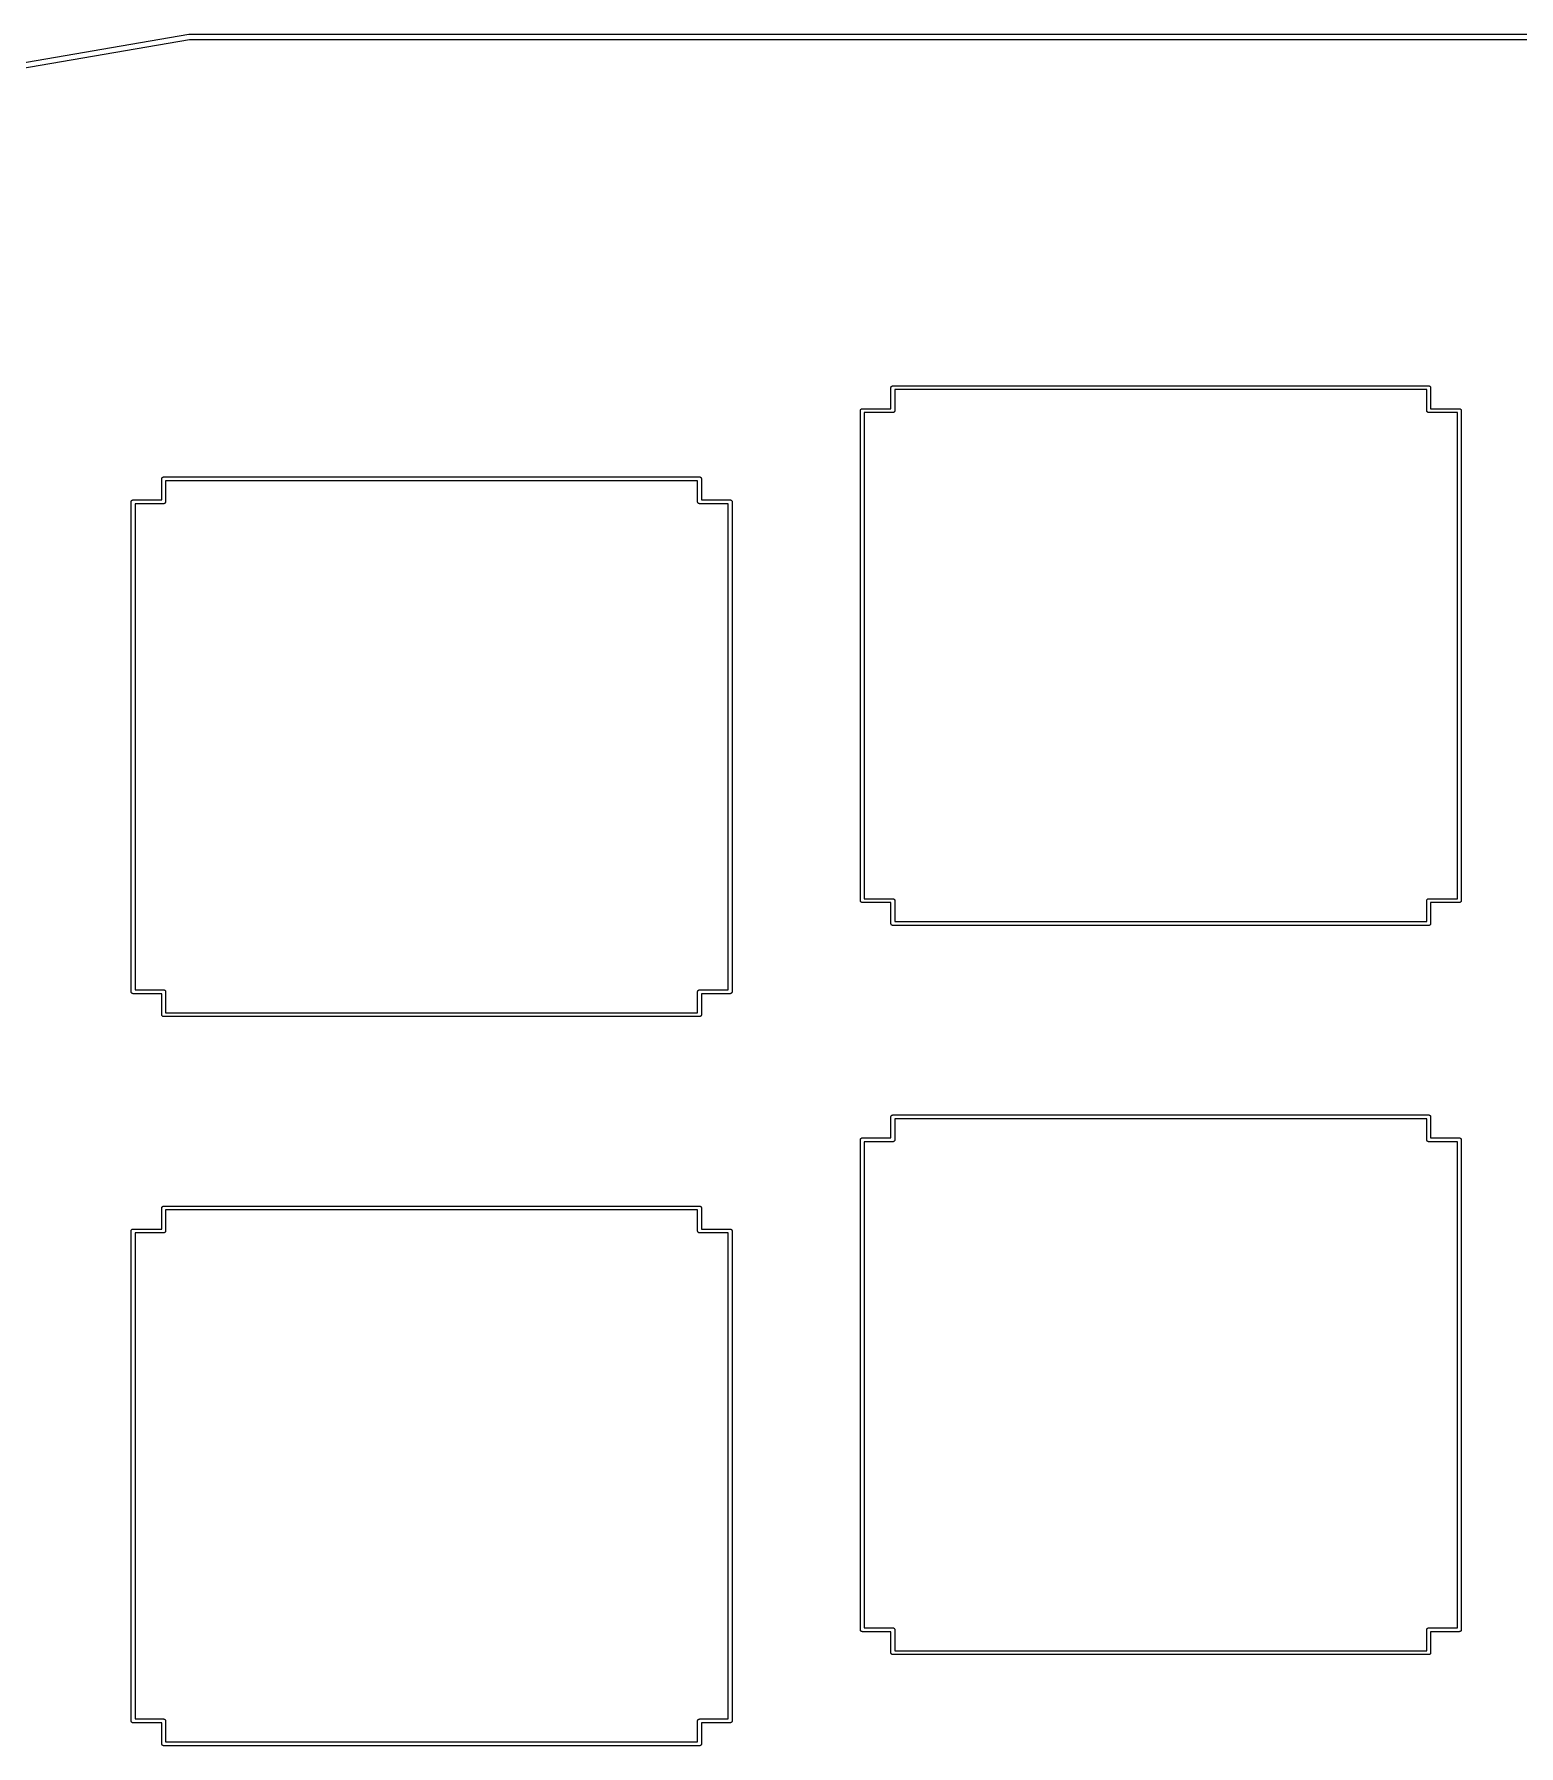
# Model space of a CAD drawing. Extents: x 69 to 219, y -146 to -41.
# Drawn here: x 112.15 to 150.94, y -85.28 to -40.56 of the extents above; entities that cross this region are included whole.
import ezdxf

# ---------------------------------------------------------------- set-up
doc = ezdxf.new("R2010")
doc.units = 0
doc.header["$MEASUREMENT"] = 0
doc.layers.add('BLACK', color=7, linetype='CONTINUOUS')

msp = doc.modelspace()

# ---------------------------------------------------------------- linework, layer by layer
at = {"layer": 'Black'}
for p, q in [((71.7423, -48.1861), (116.192, -40.5661)), ((116.192, -40.5661), (116.199, -40.5661)), ((116.199, -40.5661), (116.205, -40.565)), ((116.205, -40.565), (210.82, -40.565)), ((116.211, -40.715), (71.7786, -48.332)), ((210.813, -40.715), (116.211, -40.715)), ((134.537, -49.8004), (134.538, -49.7961)), ((134.537, -50.3498), (134.537, -49.8004)), ((134.538, -49.7917), (134.539, -49.7876)), ((134.538, -49.7961), (134.538, -49.7917)), ((134.539, -49.7876), (134.54, -49.7833)), ((134.54, -49.7833), (134.542, -49.7795)), ((134.542, -49.7795), (134.544, -49.7754)), ((134.544, -49.7754), (134.546, -49.772)), ((134.546, -49.772), (134.549, -49.7682)), ((134.549, -49.7682), (134.552, -49.7654)), ((134.552, -49.7654), (134.555, -49.7621)), ((134.555, -49.7621), (134.559, -49.7599)), ((134.559, -49.7599), (134.562, -49.7571)), ((134.562, -49.7571), (134.566, -49.7556)), ((134.566, -49.7556), (134.57, -49.7534)), ((134.57, -49.7534), (134.574, -49.7526)), ((134.574, -49.7526), (134.578, -49.7511)), ((134.578, -49.7511), (134.583, -49.7511)), ((134.583, -49.7511), (134.587, -49.7504)), ((134.587, -49.7504), (148.586, -49.7504)), ((134.637, -49.8504), (134.637, -50.3998)), ((148.536, -49.8504), (134.637, -49.8504)), ((148.536, -50.3998), (148.536, -49.8504)), ((148.586, -49.7504), (148.591, -49.7511)), ((148.591, -49.7511), (148.595, -49.7511)), ((148.595, -49.7511), (148.599, -49.7526)), ((148.599, -49.7526), (148.603, -49.7534)), ((148.603, -49.7534), (148.607, -49.7556)), ((148.607, -49.7556), (148.611, -49.7571)), ((148.611, -49.7571), (148.615, -49.7599)), ((148.615, -49.7599), (148.618, -49.7621)), ((148.618, -49.7621), (148.621, -49.7654)), ((148.621, -49.7654), (148.625, -49.7682)), ((148.625, -49.7682), (148.627, -49.772)), ((148.627, -49.772), (148.63, -49.7754)), ((148.63, -49.7754), (148.631, -49.7795)), ((148.631, -49.7795), (148.633, -49.7833)), ((148.633, -49.7833), (148.634, -49.7876)), ((148.634, -49.7876), (148.636, -49.7917)), ((148.636, -49.7917), (148.636, -49.7961)), ((148.636, -49.7961), (148.636, -49.8004)), ((148.636, -49.8004), (148.636, -50.3498)), ((133.738, -50.3911), (133.74, -50.387)), ((133.738, -50.3955), (133.738, -50.3911)), ((133.738, -50.3998), (133.738, -50.3955)), ((133.738, -63.2003), (133.738, -50.3998)), ((133.74, -50.387), (133.741, -50.3827)), ((133.741, -50.3827), (133.743, -50.3789)), ((133.743, -50.3789), (133.744, -50.3748)), ((133.744, -50.3748), (133.747, -50.3714)), ((133.747, -50.3714), (133.749, -50.3676)), ((133.749, -50.3676), (133.753, -50.3648)), ((133.753, -50.3648), (133.755, -50.3615)), ((133.755, -50.3615), (133.759, -50.3593)), ((133.759, -50.3593), (133.763, -50.3565)), ((133.763, -50.3565), (133.767, -50.355)), ((133.767, -50.355), (133.77, -50.3528)), ((133.77, -50.3528), (133.775, -50.352)), ((133.775, -50.352), (133.779, -50.3505)), ((133.779, -50.3505), (133.783, -50.3505)), ((133.783, -50.3505), (133.788, -50.3498)), ((133.788, -50.3498), (134.537, -50.3498)), ((134.587, -50.4498), (133.838, -50.4498)), ((133.838, -50.4498), (133.838, -63.1503)), ((134.591, -50.449), (134.587, -50.4498)), ((134.596, -50.449), (134.591, -50.449)), ((134.6, -50.4475), (134.596, -50.449)), ((134.604, -50.4468), (134.6, -50.4475)), ((134.608, -50.4446), (134.604, -50.4468)), ((134.612, -50.4431), (134.608, -50.4446)), ((134.615, -50.4403), (134.612, -50.4431)), ((134.619, -50.4381), (134.615, -50.4403)), ((134.622, -50.4347), (134.619, -50.4381)), ((134.625, -50.4319), (134.622, -50.4347)), ((134.627, -50.4281), (134.625, -50.4319)), ((134.63, -50.4248), (134.627, -50.4281)), ((134.632, -50.4207), (134.63, -50.4248)), ((134.634, -50.4169), (134.632, -50.4207)), ((134.635, -50.4126), (134.634, -50.4169)), ((134.636, -50.4085), (134.635, -50.4126)), ((134.637, -50.3998), (134.636, -50.4041)), ((134.636, -50.4041), (134.636, -50.4085)), ((148.537, -50.4041), (148.536, -50.3998)), ((148.537, -50.4085), (148.537, -50.4041)), ((148.539, -50.4126), (148.537, -50.4085)), ((148.539, -50.4169), (148.539, -50.4126)), ((148.541, -50.4207), (148.539, -50.4169)), ((148.543, -50.4248), (148.541, -50.4207)), ((148.546, -50.4281), (148.543, -50.4248)), ((148.548, -50.4319), (148.546, -50.4281)), ((148.551, -50.4347), (148.548, -50.4319)), ((148.554, -50.4381), (148.551, -50.4347)), ((148.558, -50.4403), (148.554, -50.4381)), ((148.561, -50.4431), (148.558, -50.4403)), ((148.565, -50.4446), (148.561, -50.4431)), ((148.569, -50.4468), (148.565, -50.4446)), ((148.573, -50.4475), (148.569, -50.4468)), ((148.578, -50.449), (148.573, -50.4475)), ((148.582, -50.449), (148.578, -50.449)), ((148.586, -50.4498), (148.582, -50.449)), ((149.337, -50.4498), (148.586, -50.4498)), ((148.636, -50.3498), (149.387, -50.3498)), ((149.337, -63.1503), (149.337, -50.4498)), ((149.387, -50.3498), (149.391, -50.3505)), ((149.391, -50.3505), (149.396, -50.3505)), ((149.396, -50.3505), (149.4, -50.352)), ((149.4, -50.352), (149.404, -50.3528)), ((149.404, -50.3528), (149.408, -50.355)), ((149.408, -50.355), (149.412, -50.3565)), ((149.412, -50.3565), (149.415, -50.3593)), ((149.415, -50.3593), (149.419, -50.3615)), ((149.419, -50.3615), (149.422, -50.3648)), ((149.422, -50.3648), (149.425, -50.3676)), ((149.425, -50.3676), (149.428, -50.3714)), ((149.428, -50.3714), (149.43, -50.3748)), ((149.43, -50.3748), (149.432, -50.3789)), ((149.432, -50.3789), (149.434, -50.3827)), ((149.434, -50.3827), (149.435, -50.387)), ((149.435, -50.387), (149.436, -50.3911)), ((149.436, -50.3911), (149.436, -50.3955)), ((149.436, -50.3955), (149.437, -50.3998)), ((149.437, -50.3998), (149.437, -63.2003)), ((115.487, -52.1817), (115.488, -52.1774)), ((115.487, -52.731), (115.487, -52.1817)), ((115.488, -52.173), (115.489, -52.1689)), ((115.488, -52.1774), (115.488, -52.173)), ((115.489, -52.1689), (115.49, -52.1646)), ((115.49, -52.1646), (115.492, -52.1608)), ((115.492, -52.1608), (115.494, -52.1567)), ((115.494, -52.1567), (115.496, -52.1533)), ((115.496, -52.1533), (115.499, -52.1495)), ((115.499, -52.1495), (115.502, -52.1467)), ((115.502, -52.1467), (115.505, -52.1434)), ((115.505, -52.1434), (115.509, -52.1412)), ((115.509, -52.1412), (115.512, -52.1384)), ((115.512, -52.1384), (115.516, -52.1369)), ((115.516, -52.1369), (115.52, -52.1347)), ((115.52, -52.1347), (115.524, -52.1339)), ((115.524, -52.1339), (115.528, -52.1324)), ((115.528, -52.1324), (115.533, -52.1324)), ((115.533, -52.1324), (115.537, -52.1317)), ((115.537, -52.1317), (129.536, -52.1317)), ((115.587, -52.2317), (115.587, -52.781)), ((129.486, -52.2317), (115.587, -52.2317)), ((129.486, -52.781), (129.486, -52.2317)), ((129.536, -52.1317), (129.541, -52.1324)), ((129.541, -52.1324), (129.545, -52.1324)), ((129.545, -52.1324), (129.549, -52.1339)), ((129.549, -52.1339), (129.553, -52.1347)), ((129.553, -52.1347), (129.557, -52.1369)), ((129.557, -52.1369), (129.561, -52.1384)), ((129.561, -52.1384), (129.565, -52.1412)), ((129.565, -52.1412), (129.568, -52.1434)), ((129.568, -52.1434), (129.571, -52.1467)), ((129.571, -52.1467), (129.575, -52.1495)), ((129.575, -52.1495), (129.577, -52.1533)), ((129.577, -52.1533), (129.58, -52.1567)), ((129.58, -52.1567), (129.581, -52.1608)), ((129.581, -52.1608), (129.583, -52.1646)), ((129.583, -52.1646), (129.584, -52.1689)), ((129.584, -52.1689), (129.586, -52.173)), ((129.586, -52.173), (129.586, -52.1774)), ((129.586, -52.1774), (129.586, -52.1817)), ((129.586, -52.1817), (129.586, -52.731)), ((114.69, -52.7682), (114.691, -52.7639)), ((114.691, -52.7639), (114.693, -52.7601)), ((114.693, -52.7601), (114.694, -52.756)), ((114.694, -52.756), (114.697, -52.7526)), ((114.697, -52.7526), (114.699, -52.7488)), ((114.699, -52.7488), (114.703, -52.746)), ((114.703, -52.746), (114.705, -52.7427)), ((114.705, -52.7427), (114.709, -52.7405)), ((114.709, -52.7405), (114.713, -52.7377)), ((114.713, -52.7377), (114.717, -52.7362)), ((114.717, -52.7362), (114.72, -52.734)), ((114.72, -52.734), (114.725, -52.7332)), ((114.725, -52.7332), (114.729, -52.7317)), ((114.729, -52.7317), (114.733, -52.7317)), ((114.733, -52.7317), (114.738, -52.731)), ((114.738, -52.731), (115.487, -52.731)), ((129.586, -52.731), (130.337, -52.731)), ((130.337, -52.731), (130.341, -52.7317)), ((130.341, -52.7317), (130.346, -52.7317)), ((130.346, -52.7317), (130.35, -52.7332)), ((130.35, -52.7332), (130.354, -52.734)), ((130.354, -52.734), (130.358, -52.7362)), ((130.358, -52.7362), (130.362, -52.7377)), ((130.362, -52.7377), (130.365, -52.7405)), ((130.365, -52.7405), (130.369, -52.7427)), ((130.369, -52.7427), (130.372, -52.746)), ((130.372, -52.746), (130.375, -52.7488)), ((130.375, -52.7488), (130.378, -52.7526)), ((130.378, -52.7526), (130.38, -52.756)), ((130.38, -52.756), (130.382, -52.7601)), ((130.382, -52.7601), (130.384, -52.7639)), ((130.384, -52.7639), (130.385, -52.7682)), ((114.688, -52.7723), (114.69, -52.7682)), ((114.688, -52.7767), (114.688, -52.7723)), ((114.688, -52.781), (114.688, -52.7767)), ((114.688, -65.5816), (114.688, -52.781)), ((115.537, -52.831), (114.788, -52.831)), ((114.788, -52.831), (114.788, -65.5316)), ((115.541, -52.8302), (115.537, -52.831)), ((115.546, -52.8302), (115.541, -52.8302)), ((115.55, -52.8287), (115.546, -52.8302)), ((115.554, -52.828), (115.55, -52.8287)), ((115.558, -52.8258), (115.554, -52.828)), ((115.562, -52.8243), (115.558, -52.8258)), ((115.565, -52.8215), (115.562, -52.8243)), ((115.569, -52.8193), (115.565, -52.8215)), ((115.572, -52.8159), (115.569, -52.8193)), ((115.575, -52.8131), (115.572, -52.8159)), ((115.577, -52.8093), (115.575, -52.8131)), ((115.58, -52.806), (115.577, -52.8093)), ((115.582, -52.8019), (115.58, -52.806)), ((115.584, -52.7981), (115.582, -52.8019)), ((115.585, -52.7938), (115.584, -52.7981)), ((115.586, -52.7897), (115.585, -52.7938)), ((115.587, -52.781), (115.586, -52.7853)), ((115.586, -52.7853), (115.586, -52.7897)), ((129.487, -52.7853), (129.486, -52.781)), ((129.487, -52.7897), (129.487, -52.7853)), ((129.489, -52.7938), (129.487, -52.7897)), ((129.489, -52.7981), (129.489, -52.7938)), ((129.491, -52.8019), (129.489, -52.7981)), ((129.493, -52.806), (129.491, -52.8019)), ((129.496, -52.8093), (129.493, -52.806)), ((129.498, -52.8131), (129.496, -52.8093)), ((129.501, -52.8159), (129.498, -52.8131)), ((129.504, -52.8193), (129.501, -52.8159)), ((129.508, -52.8215), (129.504, -52.8193)), ((129.511, -52.8243), (129.508, -52.8215)), ((129.515, -52.8258), (129.511, -52.8243)), ((129.519, -52.828), (129.515, -52.8258)), ((129.523, -52.8287), (129.519, -52.828)), ((129.528, -52.8302), (129.523, -52.8287)), ((129.532, -52.8302), (129.528, -52.8302)), ((129.536, -52.831), (129.532, -52.8302)), ((130.287, -52.831), (129.536, -52.831)), ((130.287, -65.5316), (130.287, -52.831)), ((130.385, -52.7682), (130.386, -52.7723)), ((130.386, -52.7723), (130.386, -52.7767)), ((130.386, -52.7767), (130.387, -52.781)), ((130.387, -52.781), (130.387, -65.5816)), ((133.738, -63.2046), (133.738, -63.2003)), ((133.738, -63.209), (133.738, -63.2046)), ((133.74, -63.2131), (133.738, -63.209)), ((133.741, -63.2174), (133.74, -63.2131)), ((133.743, -63.2212), (133.741, -63.2174)), ((133.744, -63.2253), (133.743, -63.2212)), ((133.747, -63.2286), (133.744, -63.2253)), ((133.749, -63.2324), (133.747, -63.2286)), ((133.753, -63.2352), (133.749, -63.2324)), ((133.755, -63.2386), (133.753, -63.2352)), ((133.759, -63.2408), (133.755, -63.2386)), ((133.763, -63.2436), (133.759, -63.2408)), ((133.767, -63.2451), (133.763, -63.2436)), ((133.77, -63.2473), (133.767, -63.2451)), ((133.775, -63.248), (133.77, -63.2473)), ((133.779, -63.2495), (133.775, -63.248)), ((133.783, -63.2495), (133.779, -63.2495)), ((133.788, -63.2503), (133.783, -63.2495)), ((134.537, -63.2503), (133.788, -63.2503)), ((133.838, -63.1503), (134.587, -63.1503)), ((134.537, -63.8001), (134.537, -63.2503)), ((134.587, -63.1503), (134.591, -63.151)), ((134.591, -63.151), (134.596, -63.151)), ((134.596, -63.151), (134.6, -63.1525)), ((134.6, -63.1525), (134.604, -63.1533)), ((134.604, -63.1533), (134.608, -63.1555)), ((134.608, -63.1555), (134.612, -63.157)), ((134.612, -63.157), (134.615, -63.1598)), ((134.615, -63.1598), (134.619, -63.162)), ((134.619, -63.162), (134.622, -63.1653)), ((134.622, -63.1653), (134.625, -63.1681)), ((134.625, -63.1681), (134.627, -63.1719)), ((134.627, -63.1719), (134.63, -63.1753)), ((134.63, -63.1753), (134.632, -63.1794)), ((134.632, -63.1794), (134.634, -63.1832)), ((134.634, -63.1832), (134.635, -63.1875)), ((134.635, -63.1875), (134.636, -63.1916)), ((134.636, -63.1916), (134.636, -63.196)), ((134.636, -63.196), (134.637, -63.2003)), ((134.637, -63.2003), (134.637, -63.7501)), ((148.536, -63.2003), (148.537, -63.196)), ((148.536, -63.7501), (148.536, -63.2003)), ((148.537, -63.1916), (148.539, -63.1875)), ((148.537, -63.196), (148.537, -63.1916)), ((148.539, -63.1832), (148.541, -63.1794)), ((148.539, -63.1875), (148.539, -63.1832)), ((148.541, -63.1794), (148.543, -63.1753)), ((148.543, -63.1753), (148.546, -63.1719)), ((148.546, -63.1719), (148.548, -63.1681)), ((148.548, -63.1681), (148.551, -63.1653)), ((148.551, -63.1653), (148.554, -63.162)), ((148.554, -63.162), (148.558, -63.1598)), ((148.558, -63.1598), (148.561, -63.157)), ((148.561, -63.157), (148.565, -63.1555)), ((148.565, -63.1555), (148.569, -63.1533)), ((148.569, -63.1533), (148.573, -63.1525)), ((148.573, -63.1525), (148.578, -63.151)), ((148.578, -63.151), (148.582, -63.151)), ((148.582, -63.151), (148.586, -63.1503)), ((148.586, -63.1503), (149.337, -63.1503)), ((149.387, -63.2503), (148.636, -63.2503)), ((148.636, -63.2503), (148.636, -63.8001)), ((149.391, -63.2495), (149.387, -63.2503)), ((149.396, -63.2495), (149.391, -63.2495)), ((149.4, -63.248), (149.396, -63.2495)), ((149.404, -63.2473), (149.4, -63.248)), ((149.408, -63.2451), (149.404, -63.2473)), ((149.412, -63.2436), (149.408, -63.2451)), ((149.415, -63.2408), (149.412, -63.2436)), ((149.419, -63.2386), (149.415, -63.2408)), ((149.422, -63.2352), (149.419, -63.2386)), ((149.425, -63.2324), (149.422, -63.2352)), ((149.428, -63.2286), (149.425, -63.2324)), ((149.43, -63.2253), (149.428, -63.2286)), ((149.432, -63.2212), (149.43, -63.2253)), ((149.434, -63.2174), (149.432, -63.2212)), ((149.435, -63.2131), (149.434, -63.2174)), ((149.436, -63.209), (149.435, -63.2131)), ((149.437, -63.2003), (149.436, -63.2046)), ((149.436, -63.2046), (149.436, -63.209)), ((134.538, -63.8044), (134.537, -63.8001)), ((134.538, -63.8088), (134.538, -63.8044)), ((134.539, -63.8129), (134.538, -63.8088)), ((134.54, -63.8172), (134.539, -63.8129)), ((134.542, -63.821), (134.54, -63.8172)), ((134.544, -63.8251), (134.542, -63.821)), ((134.546, -63.8284), (134.544, -63.8251)), ((134.549, -63.8322), (134.546, -63.8284)), ((134.552, -63.835), (134.549, -63.8322)), ((134.555, -63.8384), (134.552, -63.835)), ((134.559, -63.8406), (134.555, -63.8384)), ((134.562, -63.8434), (134.559, -63.8406)), ((134.566, -63.8449), (134.562, -63.8434)), ((134.57, -63.8471), (134.566, -63.8449)), ((134.574, -63.8478), (134.57, -63.8471)), ((134.578, -63.8493), (134.574, -63.8478)), ((134.583, -63.8493), (134.578, -63.8493)), ((134.587, -63.8501), (134.583, -63.8493)), ((148.586, -63.8501), (134.587, -63.8501)), ((134.637, -63.7501), (148.536, -63.7501)), ((148.591, -63.8493), (148.586, -63.8501)), ((148.595, -63.8493), (148.591, -63.8493)), ((148.599, -63.8478), (148.595, -63.8493)), ((148.603, -63.8471), (148.599, -63.8478)), ((148.607, -63.8449), (148.603, -63.8471)), ((148.611, -63.8434), (148.607, -63.8449)), ((148.615, -63.8406), (148.611, -63.8434)), ((148.618, -63.8384), (148.615, -63.8406)), ((148.621, -63.835), (148.618, -63.8384)), ((148.625, -63.8322), (148.621, -63.835)), ((148.627, -63.8284), (148.625, -63.8322)), ((148.63, -63.8251), (148.627, -63.8284)), ((148.631, -63.821), (148.63, -63.8251)), ((148.633, -63.8172), (148.631, -63.821)), ((148.634, -63.8129), (148.633, -63.8172)), ((148.636, -63.8088), (148.634, -63.8129)), ((148.636, -63.8001), (148.636, -63.8044)), ((148.636, -63.8044), (148.636, -63.8088)), ((114.688, -65.5859), (114.688, -65.5816)), ((114.688, -65.5903), (114.688, -65.5859)), ((114.69, -65.5944), (114.688, -65.5903)), ((114.691, -65.5987), (114.69, -65.5944)), ((114.693, -65.6025), (114.691, -65.5987)), ((114.694, -65.6066), (114.693, -65.6025)), ((114.697, -65.6099), (114.694, -65.6066)), ((114.699, -65.6137), (114.697, -65.6099)), ((114.703, -65.6165), (114.699, -65.6137)), ((114.705, -65.6199), (114.703, -65.6165)), ((114.709, -65.6221), (114.705, -65.6199)), ((114.713, -65.6249), (114.709, -65.6221)), ((114.717, -65.6264), (114.713, -65.6249)), ((114.72, -65.6286), (114.717, -65.6264)), ((114.725, -65.6293), (114.72, -65.6286)), ((114.729, -65.6308), (114.725, -65.6293)), ((114.733, -65.6308), (114.729, -65.6308)), ((114.738, -65.6316), (114.733, -65.6308)), ((115.487, -65.6316), (114.738, -65.6316)), ((114.788, -65.5316), (115.537, -65.5316)), ((115.487, -66.1813), (115.487, -65.6316)), ((115.537, -65.5316), (115.541, -65.5323)), ((115.541, -65.5323), (115.546, -65.5323)), ((115.546, -65.5323), (115.55, -65.5338)), ((115.55, -65.5338), (115.554, -65.5346)), ((115.554, -65.5346), (115.558, -65.5368)), ((115.558, -65.5368), (115.562, -65.5383)), ((115.562, -65.5383), (115.565, -65.5411)), ((115.565, -65.5411), (115.569, -65.5433)), ((115.569, -65.5433), (115.572, -65.5466)), ((115.572, -65.5466), (115.575, -65.5494)), ((115.575, -65.5494), (115.577, -65.5532)), ((115.577, -65.5532), (115.58, -65.5566)), ((115.58, -65.5566), (115.582, -65.5607)), ((115.582, -65.5607), (115.584, -65.5645)), ((115.584, -65.5645), (115.585, -65.5688)), ((115.585, -65.5688), (115.586, -65.5729)), ((115.586, -65.5729), (115.586, -65.5773)), ((115.586, -65.5773), (115.587, -65.5816)), ((115.587, -65.5816), (115.587, -66.1313)), ((129.486, -65.5816), (129.487, -65.5773)), ((129.486, -66.1313), (129.486, -65.5816)), ((129.487, -65.5729), (129.489, -65.5688)), ((129.487, -65.5773), (129.487, -65.5729)), ((129.489, -65.5645), (129.491, -65.5607)), ((129.489, -65.5688), (129.489, -65.5645)), ((129.491, -65.5607), (129.493, -65.5566)), ((129.493, -65.5566), (129.496, -65.5532)), ((129.496, -65.5532), (129.498, -65.5494)), ((129.498, -65.5494), (129.501, -65.5466)), ((129.501, -65.5466), (129.504, -65.5433)), ((129.504, -65.5433), (129.508, -65.5411)), ((129.508, -65.5411), (129.511, -65.5383)), ((129.511, -65.5383), (129.515, -65.5368)), ((129.515, -65.5368), (129.519, -65.5346)), ((129.519, -65.5346), (129.523, -65.5338)), ((129.523, -65.5338), (129.528, -65.5323)), ((129.528, -65.5323), (129.532, -65.5323)), ((129.532, -65.5323), (129.536, -65.5316)), ((129.536, -65.5316), (130.287, -65.5316)), ((130.337, -65.6316), (129.586, -65.6316)), ((129.586, -65.6316), (129.586, -66.1813)), ((130.341, -65.6308), (130.337, -65.6316)), ((130.346, -65.6308), (130.341, -65.6308)), ((130.35, -65.6293), (130.346, -65.6308)), ((130.354, -65.6286), (130.35, -65.6293)), ((130.358, -65.6264), (130.354, -65.6286)), ((130.362, -65.6249), (130.358, -65.6264)), ((130.365, -65.6221), (130.362, -65.6249)), ((130.369, -65.6199), (130.365, -65.6221)), ((130.372, -65.6165), (130.369, -65.6199)), ((130.375, -65.6137), (130.372, -65.6165)), ((130.378, -65.6099), (130.375, -65.6137)), ((130.38, -65.6066), (130.378, -65.6099)), ((130.382, -65.6025), (130.38, -65.6066)), ((130.384, -65.5987), (130.382, -65.6025)), ((130.385, -65.5944), (130.384, -65.5987)), ((130.386, -65.5903), (130.385, -65.5944)), ((130.387, -65.5816), (130.386, -65.5859)), ((130.386, -65.5859), (130.386, -65.5903)), ((115.587, -66.1313), (129.486, -66.1313)), ((115.488, -66.1856), (115.487, -66.1813)), ((115.488, -66.19), (115.488, -66.1856)), ((115.489, -66.1941), (115.488, -66.19)), ((115.49, -66.1984), (115.489, -66.1941)), ((115.492, -66.2022), (115.49, -66.1984)), ((115.494, -66.2063), (115.492, -66.2022)), ((115.496, -66.2096), (115.494, -66.2063)), ((115.499, -66.2134), (115.496, -66.2096)), ((115.502, -66.2162), (115.499, -66.2134)), ((115.505, -66.2196), (115.502, -66.2162)), ((115.509, -66.2218), (115.505, -66.2196)), ((115.512, -66.2246), (115.509, -66.2218)), ((115.516, -66.2261), (115.512, -66.2246)), ((115.52, -66.2283), (115.516, -66.2261)), ((115.524, -66.229), (115.52, -66.2283)), ((115.528, -66.2305), (115.524, -66.229)), ((115.533, -66.2305), (115.528, -66.2305)), ((115.537, -66.2313), (115.533, -66.2305)), ((129.536, -66.2313), (115.537, -66.2313)), ((129.541, -66.2305), (129.536, -66.2313)), ((129.545, -66.2305), (129.541, -66.2305)), ((129.549, -66.229), (129.545, -66.2305)), ((129.553, -66.2283), (129.549, -66.229)), ((129.557, -66.2261), (129.553, -66.2283)), ((129.561, -66.2246), (129.557, -66.2261)), ((129.565, -66.2218), (129.561, -66.2246)), ((129.568, -66.2196), (129.565, -66.2218)), ((129.571, -66.2162), (129.568, -66.2196)), ((129.575, -66.2134), (129.571, -66.2162)), ((129.577, -66.2096), (129.575, -66.2134)), ((129.58, -66.2063), (129.577, -66.2096)), ((129.581, -66.2022), (129.58, -66.2063)), ((129.583, -66.1984), (129.581, -66.2022)), ((129.584, -66.1941), (129.583, -66.1984)), ((129.586, -66.19), (129.584, -66.1941)), ((129.586, -66.1813), (129.586, -66.1856)), ((129.586, -66.1856), (129.586, -66.19)), ((134.537, -68.8504), (134.538, -68.8461)), ((134.537, -69.3998), (134.537, -68.8504)), ((134.538, -68.8417), (134.539, -68.8376)), ((134.538, -68.8461), (134.538, -68.8417)), ((134.539, -68.8376), (134.54, -68.8333)), ((134.54, -68.8333), (134.542, -68.8295)), ((134.542, -68.8295), (134.544, -68.8254)), ((134.544, -68.8254), (134.546, -68.822)), ((134.546, -68.822), (134.549, -68.8182)), ((134.549, -68.8182), (134.552, -68.8154)), ((134.552, -68.8154), (134.555, -68.8121)), ((134.555, -68.8121), (134.559, -68.8099)), ((134.559, -68.8099), (134.562, -68.8071)), ((134.562, -68.8071), (134.566, -68.8056)), ((134.566, -68.8056), (134.57, -68.8034)), ((134.57, -68.8034), (134.574, -68.8026)), ((134.574, -68.8026), (134.578, -68.8011)), ((134.578, -68.8011), (134.583, -68.8011)), ((134.583, -68.8011), (134.587, -68.8004)), ((134.587, -68.8004), (148.586, -68.8004)), ((148.586, -68.8004), (148.591, -68.8011)), ((148.591, -68.8011), (148.595, -68.8011)), ((148.595, -68.8011), (148.599, -68.8026)), ((148.599, -68.8026), (148.603, -68.8034)), ((148.603, -68.8034), (148.607, -68.8056)), ((148.607, -68.8056), (148.611, -68.8071)), ((148.611, -68.8071), (148.615, -68.8099)), ((148.615, -68.8099), (148.618, -68.8121)), ((148.618, -68.8121), (148.621, -68.8154)), ((148.621, -68.8154), (148.625, -68.8182)), ((148.625, -68.8182), (148.627, -68.822)), ((148.627, -68.822), (148.63, -68.8254)), ((148.63, -68.8254), (148.631, -68.8295)), ((148.631, -68.8295), (148.633, -68.8333)), ((148.633, -68.8333), (148.634, -68.8376)), ((148.634, -68.8376), (148.636, -68.8417)), ((148.636, -68.8417), (148.636, -68.8461)), ((148.636, -68.8461), (148.636, -68.8504)), ((148.636, -68.8504), (148.636, -69.3998)), ((134.637, -68.9004), (134.637, -69.4498)), ((148.536, -68.9004), (134.637, -68.9004)), ((148.536, -69.4498), (148.536, -68.9004)), ((133.738, -69.4411), (133.74, -69.437)), ((133.738, -69.4455), (133.738, -69.4411)), ((133.738, -69.4498), (133.738, -69.4455)), ((133.738, -82.2503), (133.738, -69.4498)), ((133.74, -69.437), (133.741, -69.4327)), ((133.741, -69.4327), (133.743, -69.4289)), ((133.743, -69.4289), (133.744, -69.4248)), ((133.744, -69.4248), (133.747, -69.4214)), ((133.747, -69.4214), (133.749, -69.4176)), ((133.749, -69.4176), (133.753, -69.4148)), ((133.753, -69.4148), (133.755, -69.4115)), ((133.755, -69.4115), (133.759, -69.4093)), ((133.759, -69.4093), (133.763, -69.4065)), ((133.763, -69.4065), (133.767, -69.405)), ((133.767, -69.405), (133.77, -69.4028)), ((133.77, -69.4028), (133.775, -69.402)), ((133.775, -69.402), (133.779, -69.4005)), ((133.779, -69.4005), (133.783, -69.4005)), ((133.783, -69.4005), (133.788, -69.3998)), ((133.788, -69.3998), (134.537, -69.3998)), ((134.587, -69.4998), (133.838, -69.4998)), ((133.838, -69.4998), (133.838, -82.2003)), ((134.591, -69.499), (134.587, -69.4998)), ((134.596, -69.499), (134.591, -69.499)), ((134.6, -69.4975), (134.596, -69.499)), ((134.604, -69.4968), (134.6, -69.4975)), ((134.608, -69.4946), (134.604, -69.4968)), ((134.612, -69.4931), (134.608, -69.4946)), ((134.615, -69.4903), (134.612, -69.4931)), ((134.619, -69.4881), (134.615, -69.4903)), ((134.622, -69.4847), (134.619, -69.4881)), ((134.625, -69.4819), (134.622, -69.4847)), ((134.627, -69.4781), (134.625, -69.4819)), ((134.63, -69.4748), (134.627, -69.4781)), ((134.632, -69.4707), (134.63, -69.4748)), ((134.634, -69.4669), (134.632, -69.4707)), ((134.635, -69.4626), (134.634, -69.4669)), ((134.636, -69.4585), (134.635, -69.4626)), ((134.637, -69.4498), (134.636, -69.4541)), ((134.636, -69.4541), (134.636, -69.4585)), ((148.537, -69.4541), (148.536, -69.4498)), ((148.537, -69.4585), (148.537, -69.4541)), ((148.539, -69.4626), (148.537, -69.4585)), ((148.539, -69.4669), (148.539, -69.4626)), ((148.541, -69.4707), (148.539, -69.4669)), ((148.543, -69.4748), (148.541, -69.4707)), ((148.546, -69.4781), (148.543, -69.4748)), ((148.548, -69.4819), (148.546, -69.4781)), ((148.551, -69.4847), (148.548, -69.4819)), ((148.554, -69.4881), (148.551, -69.4847)), ((148.558, -69.4903), (148.554, -69.4881)), ((148.561, -69.4931), (148.558, -69.4903)), ((148.565, -69.4946), (148.561, -69.4931)), ((148.569, -69.4968), (148.565, -69.4946)), ((148.573, -69.4975), (148.569, -69.4968)), ((148.578, -69.499), (148.573, -69.4975)), ((148.582, -69.499), (148.578, -69.499)), ((148.586, -69.4998), (148.582, -69.499)), ((149.337, -69.4998), (148.586, -69.4998)), ((148.636, -69.3998), (149.387, -69.3998)), ((149.337, -82.2003), (149.337, -69.4998)), ((149.387, -69.3998), (149.391, -69.4005)), ((149.391, -69.4005), (149.396, -69.4005)), ((149.396, -69.4005), (149.4, -69.402)), ((149.4, -69.402), (149.404, -69.4028)), ((149.404, -69.4028), (149.408, -69.405)), ((149.408, -69.405), (149.412, -69.4065)), ((149.412, -69.4065), (149.415, -69.4093)), ((149.415, -69.4093), (149.419, -69.4115)), ((149.419, -69.4115), (149.422, -69.4148)), ((149.422, -69.4148), (149.425, -69.4176)), ((149.425, -69.4176), (149.428, -69.4214)), ((149.428, -69.4214), (149.43, -69.4248)), ((149.43, -69.4248), (149.432, -69.4289)), ((149.432, -69.4289), (149.434, -69.4327)), ((149.434, -69.4327), (149.435, -69.437)), ((149.435, -69.437), (149.436, -69.4411)), ((149.436, -69.4411), (149.436, -69.4455)), ((149.436, -69.4455), (149.437, -69.4498)), ((149.437, -69.4498), (149.437, -82.2503)), ((115.487, -71.2317), (115.488, -71.2274)), ((115.487, -71.781), (115.487, -71.2317)), ((115.488, -71.223), (115.489, -71.2189)), ((115.488, -71.2274), (115.488, -71.223)), ((115.489, -71.2189), (115.49, -71.2146)), ((115.49, -71.2146), (115.492, -71.2108)), ((115.492, -71.2108), (115.494, -71.2067)), ((115.494, -71.2067), (115.496, -71.2033)), ((115.496, -71.2033), (115.499, -71.1995)), ((115.499, -71.1995), (115.502, -71.1967)), ((115.502, -71.1967), (115.505, -71.1934)), ((115.505, -71.1934), (115.509, -71.1912)), ((115.509, -71.1912), (115.512, -71.1884)), ((115.512, -71.1884), (115.516, -71.1869)), ((115.516, -71.1869), (115.52, -71.1847)), ((115.52, -71.1847), (115.524, -71.1839)), ((115.524, -71.1839), (115.528, -71.1824)), ((115.528, -71.1824), (115.533, -71.1824)), ((115.533, -71.1824), (115.537, -71.1817)), ((115.537, -71.1817), (129.536, -71.1817)), ((115.587, -71.2817), (115.587, -71.831)), ((129.486, -71.2817), (115.587, -71.2817)), ((129.486, -71.831), (129.486, -71.2817)), ((129.536, -71.1817), (129.541, -71.1824)), ((129.541, -71.1824), (129.545, -71.1824)), ((129.545, -71.1824), (129.549, -71.1839)), ((129.549, -71.1839), (129.553, -71.1847)), ((129.553, -71.1847), (129.557, -71.1869)), ((129.557, -71.1869), (129.561, -71.1884)), ((129.561, -71.1884), (129.565, -71.1912)), ((129.565, -71.1912), (129.568, -71.1934)), ((129.568, -71.1934), (129.571, -71.1967)), ((129.571, -71.1967), (129.575, -71.1995)), ((129.575, -71.1995), (129.577, -71.2033)), ((129.577, -71.2033), (129.58, -71.2067)), ((129.58, -71.2067), (129.581, -71.2108)), ((129.581, -71.2108), (129.583, -71.2146)), ((129.583, -71.2146), (129.584, -71.2189)), ((129.584, -71.2189), (129.586, -71.223)), ((129.586, -71.223), (129.586, -71.2274)), ((129.586, -71.2274), (129.586, -71.2317)), ((129.586, -71.2317), (129.586, -71.781)), ((114.688, -71.8223), (114.69, -71.8182)), ((114.688, -71.8267), (114.688, -71.8223)), ((114.688, -71.831), (114.688, -71.8267)), ((114.688, -84.6316), (114.688, -71.831)), ((114.69, -71.8182), (114.691, -71.8139)), ((114.691, -71.8139), (114.693, -71.8101)), ((114.693, -71.8101), (114.694, -71.806)), ((114.694, -71.806), (114.697, -71.8026)), ((114.697, -71.8026), (114.699, -71.7988)), ((114.699, -71.7988), (114.703, -71.796)), ((114.703, -71.796), (114.705, -71.7927)), ((114.705, -71.7927), (114.709, -71.7905)), ((114.709, -71.7905), (114.713, -71.7877)), ((114.713, -71.7877), (114.717, -71.7862)), ((114.717, -71.7862), (114.72, -71.784)), ((114.72, -71.784), (114.725, -71.7832)), ((114.725, -71.7832), (114.729, -71.7817)), ((114.729, -71.7817), (114.733, -71.7817)), ((114.733, -71.7817), (114.738, -71.781)), ((114.738, -71.781), (115.487, -71.781)), ((115.537, -71.881), (114.788, -71.881)), ((114.788, -71.881), (114.788, -84.5816)), ((115.541, -71.8802), (115.537, -71.881)), ((115.546, -71.8802), (115.541, -71.8802)), ((115.55, -71.8787), (115.546, -71.8802)), ((115.554, -71.878), (115.55, -71.8787)), ((115.558, -71.8758), (115.554, -71.878)), ((115.562, -71.8743), (115.558, -71.8758)), ((115.565, -71.8715), (115.562, -71.8743)), ((115.569, -71.8693), (115.565, -71.8715)), ((115.572, -71.8659), (115.569, -71.8693)), ((115.575, -71.8631), (115.572, -71.8659)), ((115.577, -71.8593), (115.575, -71.8631)), ((115.58, -71.856), (115.577, -71.8593)), ((115.582, -71.8519), (115.58, -71.856)), ((115.584, -71.8481), (115.582, -71.8519)), ((115.585, -71.8438), (115.584, -71.8481)), ((115.586, -71.8397), (115.585, -71.8438)), ((115.587, -71.831), (115.586, -71.8353)), ((115.586, -71.8353), (115.586, -71.8397)), ((129.487, -71.8353), (129.486, -71.831)), ((129.487, -71.8397), (129.487, -71.8353)), ((129.489, -71.8438), (129.487, -71.8397)), ((129.489, -71.8481), (129.489, -71.8438)), ((129.491, -71.8519), (129.489, -71.8481)), ((129.493, -71.856), (129.491, -71.8519)), ((129.496, -71.8593), (129.493, -71.856)), ((129.498, -71.8631), (129.496, -71.8593)), ((129.501, -71.8659), (129.498, -71.8631)), ((129.504, -71.8693), (129.501, -71.8659)), ((129.508, -71.8715), (129.504, -71.8693)), ((129.511, -71.8743), (129.508, -71.8715)), ((129.515, -71.8758), (129.511, -71.8743)), ((129.519, -71.878), (129.515, -71.8758)), ((129.523, -71.8787), (129.519, -71.878)), ((129.528, -71.8802), (129.523, -71.8787)), ((129.532, -71.8802), (129.528, -71.8802)), ((129.536, -71.881), (129.532, -71.8802)), ((130.287, -71.881), (129.536, -71.881)), ((129.586, -71.781), (130.337, -71.781)), ((130.287, -84.5816), (130.287, -71.881)), ((130.337, -71.781), (130.341, -71.7817)), ((130.341, -71.7817), (130.346, -71.7817)), ((130.346, -71.7817), (130.35, -71.7832)), ((130.35, -71.7832), (130.354, -71.784)), ((130.354, -71.784), (130.358, -71.7862)), ((130.358, -71.7862), (130.362, -71.7877)), ((130.362, -71.7877), (130.365, -71.7905)), ((130.365, -71.7905), (130.369, -71.7927)), ((130.369, -71.7927), (130.372, -71.796)), ((130.372, -71.796), (130.375, -71.7988)), ((130.375, -71.7988), (130.378, -71.8026)), ((130.378, -71.8026), (130.38, -71.806)), ((130.38, -71.806), (130.382, -71.8101)), ((130.382, -71.8101), (130.384, -71.8139)), ((130.384, -71.8139), (130.385, -71.8182)), ((130.385, -71.8182), (130.386, -71.8223)), ((130.386, -71.8223), (130.386, -71.8267)), ((130.386, -71.8267), (130.387, -71.831)), ((130.387, -71.831), (130.387, -84.6316)), ((133.738, -82.2546), (133.738, -82.2503)), ((133.738, -82.259), (133.738, -82.2546)), ((133.74, -82.2631), (133.738, -82.259)), ((133.741, -82.2674), (133.74, -82.2631)), ((133.743, -82.2712), (133.741, -82.2674)), ((133.744, -82.2753), (133.743, -82.2712)), ((133.747, -82.2786), (133.744, -82.2753)), ((133.838, -82.2003), (134.587, -82.2003)), ((134.587, -82.2003), (134.591, -82.201)), ((134.591, -82.201), (134.596, -82.201)), ((134.596, -82.201), (134.6, -82.2025)), ((134.6, -82.2025), (134.604, -82.2033)), ((134.604, -82.2033), (134.608, -82.2055)), ((134.608, -82.2055), (134.612, -82.207)), ((134.612, -82.207), (134.615, -82.2098)), ((134.615, -82.2098), (134.619, -82.212)), ((134.619, -82.212), (134.622, -82.2153)), ((134.622, -82.2153), (134.625, -82.2181)), ((134.625, -82.2181), (134.627, -82.2219)), ((134.627, -82.2219), (134.63, -82.2253)), ((134.63, -82.2253), (134.632, -82.2294)), ((134.632, -82.2294), (134.634, -82.2332)), ((134.634, -82.2332), (134.635, -82.2375)), ((134.635, -82.2375), (134.636, -82.2416)), ((134.636, -82.2416), (134.636, -82.246)), ((134.636, -82.246), (134.637, -82.2503)), ((134.637, -82.2503), (134.637, -82.8001)), ((148.536, -82.2503), (148.537, -82.246)), ((148.536, -82.8001), (148.536, -82.2503)), ((148.537, -82.2416), (148.539, -82.2375)), ((148.537, -82.246), (148.537, -82.2416)), ((148.539, -82.2332), (148.541, -82.2294)), ((148.539, -82.2375), (148.539, -82.2332)), ((148.541, -82.2294), (148.543, -82.2253)), ((148.543, -82.2253), (148.546, -82.2219)), ((148.546, -82.2219), (148.548, -82.2181)), ((148.548, -82.2181), (148.551, -82.2153)), ((148.551, -82.2153), (148.554, -82.212)), ((148.554, -82.212), (148.558, -82.2098)), ((148.558, -82.2098), (148.561, -82.207)), ((148.561, -82.207), (148.565, -82.2055)), ((148.565, -82.2055), (148.569, -82.2033)), ((148.569, -82.2033), (148.573, -82.2025)), ((148.573, -82.2025), (148.578, -82.201)), ((148.578, -82.201), (148.582, -82.201)), ((148.582, -82.201), (148.586, -82.2003)), ((148.586, -82.2003), (149.337, -82.2003)), ((149.43, -82.2753), (149.428, -82.2786)), ((149.432, -82.2712), (149.43, -82.2753)), ((149.434, -82.2674), (149.432, -82.2712)), ((149.435, -82.2631), (149.434, -82.2674)), ((149.436, -82.259), (149.435, -82.2631)), ((149.437, -82.2503), (149.436, -82.2546)), ((149.436, -82.2546), (149.436, -82.259)), ((133.749, -82.2824), (133.747, -82.2786)), ((133.753, -82.2852), (133.749, -82.2824)), ((133.755, -82.2886), (133.753, -82.2852)), ((133.759, -82.2908), (133.755, -82.2886)), ((133.763, -82.2936), (133.759, -82.2908)), ((133.767, -82.2951), (133.763, -82.2936)), ((133.77, -82.2973), (133.767, -82.2951)), ((133.775, -82.298), (133.77, -82.2973)), ((133.779, -82.2995), (133.775, -82.298)), ((133.783, -82.2995), (133.779, -82.2995)), ((133.788, -82.3003), (133.783, -82.2995)), ((134.537, -82.3003), (133.788, -82.3003)), ((134.537, -82.8501), (134.537, -82.3003)), ((149.387, -82.3003), (148.636, -82.3003)), ((148.636, -82.3003), (148.636, -82.8501)), ((149.391, -82.2995), (149.387, -82.3003)), ((149.396, -82.2995), (149.391, -82.2995)), ((149.4, -82.298), (149.396, -82.2995)), ((149.404, -82.2973), (149.4, -82.298)), ((149.408, -82.2951), (149.404, -82.2973)), ((149.412, -82.2936), (149.408, -82.2951)), ((149.415, -82.2908), (149.412, -82.2936)), ((149.419, -82.2886), (149.415, -82.2908)), ((149.422, -82.2852), (149.419, -82.2886)), ((149.425, -82.2824), (149.422, -82.2852)), ((149.428, -82.2786), (149.425, -82.2824)), ((134.538, -82.8544), (134.537, -82.8501)), ((134.538, -82.8588), (134.538, -82.8544)), ((134.539, -82.8629), (134.538, -82.8588)), ((134.54, -82.8672), (134.539, -82.8629)), ((134.542, -82.871), (134.54, -82.8672)), ((134.544, -82.8751), (134.542, -82.871)), ((134.546, -82.8784), (134.544, -82.8751)), ((134.549, -82.8822), (134.546, -82.8784)), ((134.552, -82.885), (134.549, -82.8822)), ((134.555, -82.8884), (134.552, -82.885)), ((134.559, -82.8906), (134.555, -82.8884)), ((134.562, -82.8934), (134.559, -82.8906)), ((134.566, -82.8949), (134.562, -82.8934)), ((134.57, -82.8971), (134.566, -82.8949)), ((134.574, -82.8978), (134.57, -82.8971)), ((134.578, -82.8993), (134.574, -82.8978)), ((134.583, -82.8993), (134.578, -82.8993)), ((134.587, -82.9001), (134.583, -82.8993)), ((148.586, -82.9001), (134.587, -82.9001)), ((134.637, -82.8001), (148.536, -82.8001)), ((148.591, -82.8993), (148.586, -82.9001)), ((148.595, -82.8993), (148.591, -82.8993)), ((148.599, -82.8978), (148.595, -82.8993)), ((148.603, -82.8971), (148.599, -82.8978)), ((148.607, -82.8949), (148.603, -82.8971)), ((148.611, -82.8934), (148.607, -82.8949)), ((148.615, -82.8906), (148.611, -82.8934)), ((148.618, -82.8884), (148.615, -82.8906)), ((148.621, -82.885), (148.618, -82.8884)), ((148.625, -82.8822), (148.621, -82.885)), ((148.627, -82.8784), (148.625, -82.8822)), ((148.63, -82.8751), (148.627, -82.8784)), ((148.631, -82.871), (148.63, -82.8751)), ((148.633, -82.8672), (148.631, -82.871)), ((148.634, -82.8629), (148.633, -82.8672)), ((148.636, -82.8588), (148.634, -82.8629)), ((148.636, -82.8501), (148.636, -82.8544)), ((148.636, -82.8544), (148.636, -82.8588)), ((114.688, -84.6359), (114.688, -84.6316)), ((114.688, -84.6403), (114.688, -84.6359)), ((114.69, -84.6444), (114.688, -84.6403)), ((114.691, -84.6487), (114.69, -84.6444)), ((114.693, -84.6525), (114.691, -84.6487)), ((114.694, -84.6566), (114.693, -84.6525)), ((114.697, -84.6599), (114.694, -84.6566)), ((114.699, -84.6637), (114.697, -84.6599)), ((114.703, -84.6665), (114.699, -84.6637)), ((114.705, -84.6699), (114.703, -84.6665)), ((114.709, -84.6721), (114.705, -84.6699)), ((114.713, -84.6749), (114.709, -84.6721)), ((114.717, -84.6764), (114.713, -84.6749)), ((114.72, -84.6786), (114.717, -84.6764)), ((114.725, -84.6793), (114.72, -84.6786)), ((114.729, -84.6808), (114.725, -84.6793)), ((114.733, -84.6808), (114.729, -84.6808)), ((114.738, -84.6816), (114.733, -84.6808)), ((115.487, -84.6816), (114.738, -84.6816)), ((114.788, -84.5816), (115.537, -84.5816)), ((115.487, -85.2313), (115.487, -84.6816)), ((115.537, -84.5816), (115.541, -84.5823)), ((115.541, -84.5823), (115.546, -84.5823)), ((115.546, -84.5823), (115.55, -84.5838)), ((115.55, -84.5838), (115.554, -84.5846)), ((115.554, -84.5846), (115.558, -84.5868)), ((115.558, -84.5868), (115.562, -84.5883)), ((115.562, -84.5883), (115.565, -84.5911)), ((115.565, -84.5911), (115.569, -84.5933)), ((115.569, -84.5933), (115.572, -84.5966)), ((115.572, -84.5966), (115.575, -84.5994)), ((115.575, -84.5994), (115.577, -84.6032)), ((115.577, -84.6032), (115.58, -84.6066)), ((115.58, -84.6066), (115.582, -84.6107)), ((115.582, -84.6107), (115.584, -84.6145)), ((115.584, -84.6145), (115.585, -84.6188)), ((115.585, -84.6188), (115.586, -84.6229)), ((115.586, -84.6229), (115.586, -84.6273)), ((115.586, -84.6273), (115.587, -84.6316)), ((115.587, -84.6316), (115.587, -85.1813)), ((129.486, -84.6316), (129.487, -84.6273)), ((129.486, -85.1813), (129.486, -84.6316)), ((129.487, -84.6229), (129.489, -84.6188)), ((129.487, -84.6273), (129.487, -84.6229)), ((129.489, -84.6145), (129.491, -84.6107)), ((129.489, -84.6188), (129.489, -84.6145)), ((129.491, -84.6107), (129.493, -84.6066)), ((129.493, -84.6066), (129.496, -84.6032)), ((129.496, -84.6032), (129.498, -84.5994)), ((129.498, -84.5994), (129.501, -84.5966)), ((129.501, -84.5966), (129.504, -84.5933)), ((129.504, -84.5933), (129.508, -84.5911)), ((129.508, -84.5911), (129.511, -84.5883)), ((129.511, -84.5883), (129.515, -84.5868)), ((129.515, -84.5868), (129.519, -84.5846)), ((129.519, -84.5846), (129.523, -84.5838)), ((129.523, -84.5838), (129.528, -84.5823)), ((129.528, -84.5823), (129.532, -84.5823)), ((129.532, -84.5823), (129.536, -84.5816)), ((129.536, -84.5816), (130.287, -84.5816)), ((130.337, -84.6816), (129.586, -84.6816)), ((129.586, -84.6816), (129.586, -85.2313)), ((130.341, -84.6808), (130.337, -84.6816)), ((130.346, -84.6808), (130.341, -84.6808)), ((130.35, -84.6793), (130.346, -84.6808)), ((130.354, -84.6786), (130.35, -84.6793)), ((130.358, -84.6764), (130.354, -84.6786)), ((130.362, -84.6749), (130.358, -84.6764)), ((130.365, -84.6721), (130.362, -84.6749)), ((130.369, -84.6699), (130.365, -84.6721)), ((130.372, -84.6665), (130.369, -84.6699)), ((130.375, -84.6637), (130.372, -84.6665)), ((130.378, -84.6599), (130.375, -84.6637)), ((130.38, -84.6566), (130.378, -84.6599)), ((130.382, -84.6525), (130.38, -84.6566)), ((130.384, -84.6487), (130.382, -84.6525)), ((130.385, -84.6444), (130.384, -84.6487)), ((130.386, -84.6403), (130.385, -84.6444)), ((130.387, -84.6316), (130.386, -84.6359)), ((130.386, -84.6359), (130.386, -84.6403)), ((115.488, -85.2356), (115.487, -85.2313)), ((115.488, -85.24), (115.488, -85.2356)), ((115.489, -85.2441), (115.488, -85.24)), ((115.49, -85.2484), (115.489, -85.2441)), ((115.492, -85.2522), (115.49, -85.2484)), ((115.494, -85.2563), (115.492, -85.2522)), ((115.496, -85.2596), (115.494, -85.2563)), ((115.499, -85.2634), (115.496, -85.2596)), ((115.502, -85.2662), (115.499, -85.2634)), ((115.505, -85.2696), (115.502, -85.2662)), ((115.509, -85.2718), (115.505, -85.2696)), ((115.512, -85.2746), (115.509, -85.2718)), ((115.516, -85.2761), (115.512, -85.2746)), ((115.52, -85.2783), (115.516, -85.2761)), ((115.524, -85.279), (115.52, -85.2783)), ((115.528, -85.2805), (115.524, -85.279)), ((115.533, -85.2805), (115.528, -85.2805)), ((115.537, -85.2813), (115.533, -85.2805)), ((129.536, -85.2813), (115.537, -85.2813)), ((115.587, -85.1813), (129.486, -85.1813)), ((129.541, -85.2805), (129.536, -85.2813)), ((129.545, -85.2805), (129.541, -85.2805)), ((129.549, -85.279), (129.545, -85.2805)), ((129.553, -85.2783), (129.549, -85.279)), ((129.557, -85.2761), (129.553, -85.2783)), ((129.561, -85.2746), (129.557, -85.2761)), ((129.565, -85.2718), (129.561, -85.2746)), ((129.568, -85.2696), (129.565, -85.2718)), ((129.571, -85.2662), (129.568, -85.2696)), ((129.575, -85.2634), (129.571, -85.2662)), ((129.577, -85.2596), (129.575, -85.2634)), ((129.58, -85.2563), (129.577, -85.2596)), ((129.581, -85.2522), (129.58, -85.2563)), ((129.583, -85.2484), (129.581, -85.2522)), ((129.584, -85.2441), (129.583, -85.2484)), ((129.586, -85.24), (129.584, -85.2441)), ((129.586, -85.2313), (129.586, -85.2356)), ((129.586, -85.2356), (129.586, -85.24))]:
    msp.add_line(p, q, dxfattribs=at)

doc.saveas('drawing.dxf')
